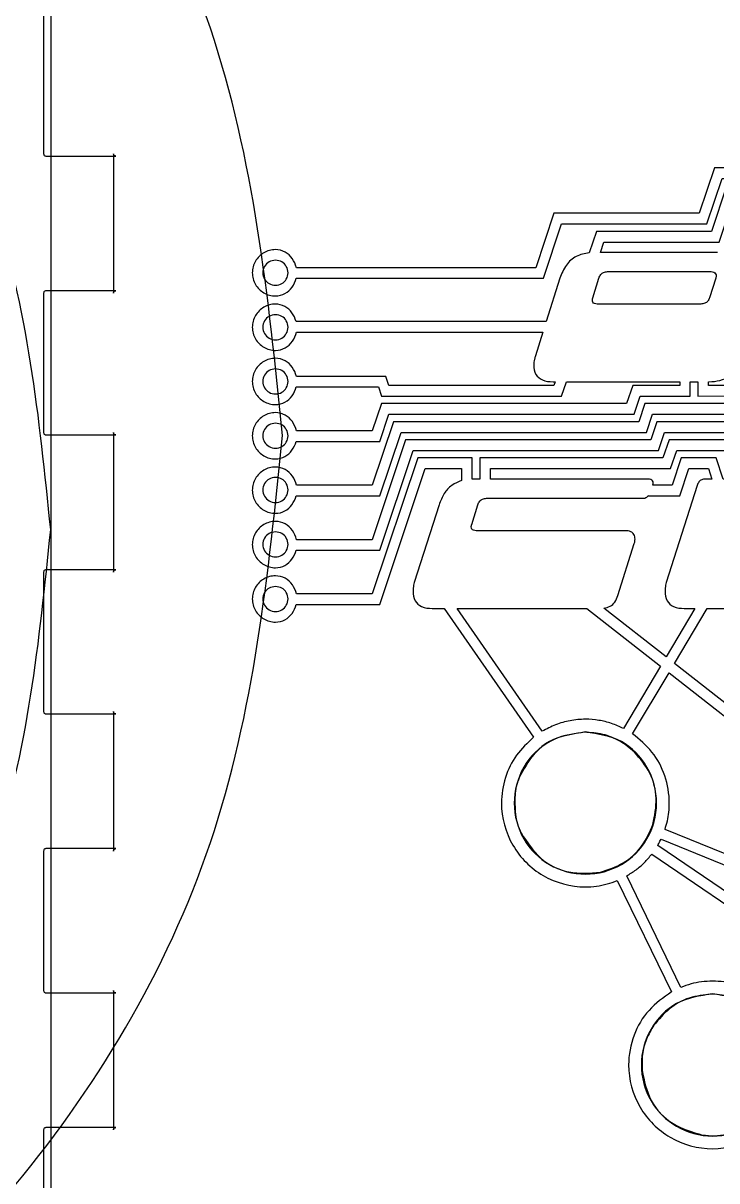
# Model space of a CAD drawing. Extents: x 1 to 406, y -9689 to -9382.
# Drawn here: x 163.53 to 193.35, y -9465.14 to -9415.33 of the extents above; entities that cross this region are included whole.
import ezdxf

# ---------------------------------------------------------------- set-up
doc = ezdxf.new("R2010")
doc.units = 0
doc.layers.get('0').update_dxf_attribs({"linetype": 'CONTINUOUS'})

msp = doc.modelspace()

# ---------------------------------------------------------------- linework, layer by layer
at = {"color": 7}
for points in [[(82.664295, -9396.097823), (164.714154, -9396.097823), (164.714154, -9478.147683), (82.664295, -9478.147683)], [(174.3747, -9425.532919)], [(188.640483, -9426.022811)], [(174.3747, -9427.876455)], [(174.3747, -9430.208096)], [(174.3747, -9432.543356)], [(174.678519, -9433.072518)], [(174.3747, -9434.875539)], [(164.714158, -9437.122752)], [(174.3747, -9437.217022)], [(174.3747, -9439.56675)], [(187.66574, -9445.840396)], [(187.696884, -9445.827879)], [(190.946816, -9450.44)], [(190.548907, -9451.085454)], [(193.118927, -9457.106526)], [(193.163734, -9457.09548)]]:
    msp.add_lwpolyline(points, close=True, dxfattribs=at)
for points in [[(164.40683, -9414.9492), (164.40683, -9420.9492)], [(175.271286, -9426.310133), (185.892344, -9426.310133), (186.673174, -9423.970224), (192.919304, -9423.970224), (193.571978, -9422.018922), (197.280796, -9422.018922), (197.675086, -9423.188878), (203.985814, -9423.188878), (204.507228, -9421.628249), (206.263194, -9421.628249), (206.263194, -9417.601105)], [(205.806375, -9417.624359), (205.806375, -9421.17143), (204.177533, -9421.17143), (203.657667, -9422.732056), (198.001682, -9422.732056), (197.606874, -9421.562103), (193.243834, -9421.562103), (192.59116, -9423.514955), (186.34503, -9423.514955), (185.564199, -9425.853314), (175.279038, -9425.853314)], [(208.1499, -9417.626352), (208.1499, -9421.952702), (204.698948, -9421.952702), (204.177533, -9423.513331), (197.478199, -9423.513331), (197.087526, -9422.343375), (193.765248, -9422.343375), (193.114643, -9424.294677), (188.167657, -9424.294677), (187.863799, -9425.207283)], [(193.37558, -9425.194377), (188.347981, -9425.194377), (188.495775, -9424.749959), (193.442787, -9424.749959), (194.093392, -9422.800723), (196.759381, -9422.800723), (197.150055, -9423.96861), (204.505678, -9423.96861), (205.027092, -9422.4085), (208.605169, -9422.4085), (208.605169, -9417.601558)], [(164.50839, -9421.0508), (167.50839, -9421.0508)], [(167.40683, -9420.9492), (167.40683, -9426.9492)], [(186.60031, -9426.305407), (186.013785, -9428.167309), (175.267153, -9428.167309)], [(188.015715, -9427.144708), (188.279266, -9426.305481)], [(188.640496, -9426.022811), (193.102239, -9426.022811)], [(193.297568, -9426.305481), (193.033501, -9427.144708)], [(167.50839, -9426.8477), (164.50839, -9426.8477)], [(164.40683, -9426.9492), (164.40683, -9432.9492)], [(192.662981, -9427.417044), (188.201238, -9427.417044)], [(175.282655, -9428.624647), (185.869605, -9428.624647), (185.546112, -9429.650939)], [(175.26922, -9433.327203), (178.862798, -9433.327203), (179.253472, -9432.157247), (184.360655, -9432.157247), (189.798565, -9432.157247), (190.057981, -9431.377967), (192.204619, -9431.377967), (192.204619, -9430.763017), (192.531731, -9430.763017), (192.536891, -9431.381584), (199.101349, -9431.369704)], [(175.271286, -9430.985743), (178.796653, -9430.985743), (178.925327, -9431.374866), (184.458323, -9431.374866), (186.673174, -9431.374866), (186.877813, -9430.763017), (191.749351, -9430.763017), (191.749351, -9430.919079), (189.729836, -9430.919079), (189.47042, -9431.700428), (184.360655, -9431.700428), (178.925327, -9431.700428), (178.534654, -9432.869865), (175.280589, -9432.869865)], [(186.307305, -9430.763017), (186.397221, -9430.763017), (186.34503, -9430.919598), (184.458323, -9430.919598), (179.253472, -9430.919598), (179.124799, -9430.528922), (175.279038, -9430.528922)], [(205.482366, -9432.721048), (205.482366, -9432.277148), (205.027095, -9430.915991), (203.241676, -9430.915991), (202.949187, -9431.695271), (199.690986, -9431.695271), (199.429504, -9430.915991), (192.990104, -9430.925807), (192.989045, -9430.764062), (193.00455, -9430.764062)], [(198.909637, -9431.702016), (190.2497, -9431.702016), (189.989768, -9432.482846), (187.388377, -9432.482846), (179.446742, -9432.482846), (178.534654, -9435.213428), (175.282655, -9435.213428)], [(175.26922, -9435.670765), (178.862798, -9435.670765), (179.774889, -9432.940183), (187.388377, -9432.940183), (190.317912, -9432.940183), (190.579395, -9432.160901), (198.581493, -9432.160901), (198.841425, -9432.940183), (203.725879, -9432.940183), (203.985814, -9432.160901), (204.179081, -9432.160901), (204.245746, -9432.359857), (204.245746, -9432.727792)], [(201.225786, -9434.948329), (200.796354, -9434.948329), (200.796354, -9433.264195), (198.649716, -9433.264195), (198.388233, -9432.484912), (190.771125, -9432.484912), (190.511193, -9433.266261), (179.968169, -9433.266261), (178.534665, -9437.556954), (175.282666, -9437.556954)], [(164.50839, -9433.0508), (167.50839, -9433.0508)], [(167.40683, -9432.9492), (167.40683, -9438.9492)], [(175.26923, -9438.012225), (178.862809, -9438.012225), (180.296313, -9433.72153), (190.83934, -9433.72153), (191.099272, -9432.940183), (198.060086, -9432.940183), (198.322087, -9433.72153), (200.339535, -9433.72153), (200.339535, -9434.948329), (200.015005, -9434.948329), (200.015005, -9434.04089), (198.128299, -9434.04089), (197.868885, -9433.26161), (191.292542, -9433.26161), (191.03106, -9434.04089), (183.157637, -9434.04089), (183.157637, -9434.948329), (182.868249, -9434.948329), (182.831559, -9434.948329), (182.831559, -9434.036757), (180.488033, -9434.036757), (178.534665, -9439.888078), (175.280599, -9439.888078)], [(190.395382, -9434.947368), (183.612852, -9434.947368), (183.612852, -9434.495201), (191.358632, -9434.495201), (191.620676, -9433.715402)], [(191.620676, -9433.715402), (197.540728, -9433.715402), (197.800144, -9434.494685), (199.558176, -9434.494685), (199.558176, -9434.946852), (199.556059, -9434.946852)], [(193.981714, -9434.946336), (193.615846, -9434.946336), (193.311988, -9434.037863), (191.811821, -9434.037863), (191.421148, -9435.2073), (190.593291, -9435.2073)], [(175.271297, -9440.343347), (178.862809, -9440.343347), (180.816177, -9434.49151), (182.37629, -9434.49151), (182.37629, -9435.011889)], [(190.415575, -9435.654819), (190.415575, -9435.664635), (191.749345, -9435.664635), (192.140024, -9434.492616)], [(192.140024, -9434.492616), (192.983899, -9434.492616), (193.134796, -9434.946336), (192.85936, -9434.946336)], [(192.498143, -9435.219188), (191.170059, -9439.404462)], [(183.444426, -9435.77626), (190.131873, -9435.77626)], [(181.404256, -9436.057822), (180.34024, -9439.403354)], [(182.809839, -9436.897638), (183.073388, -9436.05893)], [(189.41926, -9437.17049), (183.005181, -9437.17049)], [(189.0968, -9439.959984), (189.800115, -9437.726528)], [(164.40683, -9438.9492), (164.40683, -9444.9492)], [(167.50839, -9438.8477), (164.50839, -9438.8477)], [(181.111251, -9440.514913), (181.629049, -9440.514913), (185.469124, -9446.056177)], [(182.182494, -9440.515024), (187.762514, -9440.515024), (190.929245, -9442.993427), (189.331927, -9445.676984)], [(185.845319, -9445.797907), (182.182494, -9440.515024)], [(191.941586, -9440.516022), (192.405123, -9440.516022), (191.165407, -9442.600131), (188.490634, -9440.507238)], [(196.130488, -9446.483135), (191.527154, -9442.882323), (192.936359, -9440.515024)], [(192.936359, -9440.515024), (197.232737, -9440.515024)], [(189.726217, -9445.907976), (191.292532, -9443.276613)], [(191.292532, -9443.276613), (195.846257, -9446.839188)], [(164.50839, -9445.0508), (167.50839, -9445.0508)], [(167.40683, -9444.9492), (167.40683, -9450.9492)], [(196.991924, -9451.993911), (196.819841, -9452.336525), (191.119415, -9450.01832)], [(190.946816, -9450.44), (196.614686, -9452.74477), (195.900002, -9454.170522), (190.804706, -9450.7082)], [(164.40683, -9450.9492), (164.40683, -9456.9492)], [(167.50839, -9450.8477), (164.50839, -9450.8477)], [(190.548907, -9451.085454), (195.694846, -9454.580848), (194.566232, -9456.831873)], [(189.066838, -9452.219625), (191.394343, -9457.014682)], [(191.805162, -9456.815855), (189.476622, -9452.018732)], [(164.50839, -9457.0508), (167.50839, -9457.0508)], [(167.40683, -9456.9492), (167.40683, -9462.9492)], [(164.40683, -9462.9492), (164.40683, -9468.9492)], [(167.50839, -9462.8477), (164.50839, -9462.8477)]]:
    msp.add_lwpolyline(points, dxfattribs=at)
for points, knots in [([(174.678519, -9433.072518), (174.069414, -9439.032811), (172.85992, -9450.868098), (163.476223, -9466.508611), (149.736904, -9478.136922), (132.723344, -9484.30419), (114.670038, -9484.30419), (97.680307, -9478.136922), (83.845844, -9466.508611), (74.815656, -9450.868098), (71.662767, -9433.072518), (74.815656, -9415.276938), (83.845844, -9399.636425), (97.680307, -9388.008114), (114.670038, -9381.840845), (132.723344, -9381.840845), (149.736904, -9388.008114), (163.476223, -9399.636425), (172.85992, -9415.276938), (174.069414, -9427.112224), (174.678519, -9433.072518)], [0, 0, 0, 0, 17.790147, 35.32569, 53.115837, 70.905984, 88.441526, 106.231673, 124.021821, 141.557363, 159.34751, 177.137657, 194.6732, 212.463347, 230.253494, 247.789036, 265.579184, 283.369331, 300.904873, 318.69502, 318.69502, 318.69502, 318.69502]), ([(164.714158, -9437.122752), (164.223994, -9441.919167), (163.250681, -9451.443353), (155.699357, -9464.029712), (144.642942, -9473.387339), (130.951654, -9478.350313), (116.423654, -9478.350313), (102.751541, -9473.387339), (91.618562, -9464.029712), (84.351717, -9451.443353), (81.814499, -9437.122752), (84.351717, -9422.802151), (91.618562, -9410.215792), (102.751541, -9400.858165), (116.423654, -9395.895191), (130.951654, -9395.895191), (144.642942, -9400.858165), (155.699357, -9410.215792), (163.250681, -9422.802151), (164.223994, -9432.326337), (164.714158, -9437.122752)], [0, 0, 0, 0, 14.316229, 28.427571, 42.743801, 57.06003, 71.171372, 85.487601, 99.803831, 113.915172, 128.231402, 142.547631, 156.658973, 170.975202, 185.291432, 199.402773, 213.719003, 228.035232, 242.146574, 256.462803, 256.462803, 256.462803, 256.462803]), ([(164.40683, -9420.9492), (164.409477, -9420.966796), (164.41471, -9421.001594), (164.454693, -9421.042643), (164.490166, -9421.048032), (164.50839, -9421.0508)], [0, 0, 0, 0, 0.052502, 0.103829, 0.158056, 0.158056, 0.158056, 0.158056]), ([(167.50839, -9421.0508), (167.490847, -9421.04814), (167.456094, -9421.042872), (167.415045, -9421.002931), (167.409618, -9420.967435), (167.40683, -9420.9492)], [0, 0, 0, 0, 0.052364, 0.103731, 0.158, 0.158, 0.158, 0.158]), ([(175.279038, -9425.853314), (175.229098, -9425.71681), (175.1311, -9425.448945), (174.802432, -9425.149467), (174.344268, -9425.03556), (173.853945, -9425.172921), (173.473449, -9425.551307), (173.330196, -9426.072099), (173.473575, -9426.593009), (173.853637, -9426.972271), (174.341749, -9427.11005), (174.795269, -9426.99784), (175.118924, -9426.704873), (175.219855, -9426.443381), (175.271286, -9426.310133)], [0, 0, 0, 0, 0.431413, 0.846573, 1.275011, 1.794677, 2.300452, 2.819654, 3.339374, 3.845853, 4.36566, 4.786806, 5.195159, 5.619449, 5.619449, 5.619449, 5.619449]), ([(187.863799, -9425.207283), (187.670074, -9425.245752), (187.291406, -9425.320947), (186.825949, -9425.735056), (186.678631, -9426.107435), (186.60031, -9426.305407)], [0, 0, 0, 0, 0.584352, 1.142217, 1.775454, 1.775454, 1.775454, 1.775454]), ([(174.3747, -9425.532919), (174.47025, -9425.547359), (174.657768, -9425.575699), (174.864527, -9425.790845), (174.938721, -9426.071423), (174.864525, -9426.354854), (174.657775, -9426.561648), (174.3745, -9426.636009), (174.091139, -9426.561521), (173.883434, -9426.355169), (173.80832, -9426.071423), (173.883436, -9425.790534), (174.091132, -9425.575797), (174.279005, -9425.547389), (174.3747, -9425.532919)], [0, 0, 0, 0, 0.283106, 0.555602, 0.838391, 1.12118, 1.393676, 1.676782, 1.960405, 2.233605, 2.516533, 2.79946, 3.07266, 3.356284, 3.356284, 3.356284, 3.356284]), ([(188.279266, -9426.305481), (188.300834, -9426.250214), (188.341142, -9426.146928), (188.47762, -9426.037496), (188.584872, -9426.027825), (188.640483, -9426.022811)], [0, 0, 0, 0, 0.175942, 0.328812, 0.493438, 0.493438, 0.493438, 0.493438]), ([(193.102239, -9426.022811), (193.143301, -9426.028489), (193.215971, -9426.038537), (193.303258, -9426.108775), (193.319062, -9426.185511), (193.315052, -9426.238046), (193.308518, -9426.270649), (193.301396, -9426.293303), (193.297568, -9426.305481)], [0, 0, 0, 0, 0.122786, 0.217301, 0.314576, 0.34273, 0.375668, 0.413957, 0.413957, 0.413957, 0.413957]), ([(164.50839, -9426.8477), (164.490848, -9426.85036), (164.456103, -9426.855627), (164.415057, -9426.895524), (164.409621, -9426.930989), (164.40683, -9426.9492)], [0, 0, 0, 0, 0.052363, 0.103712, 0.157913, 0.157913, 0.157913, 0.157913]), ([(167.40683, -9426.9492), (167.409475, -9426.931611), (167.414706, -9426.89683), (167.454708, -9426.855832), (167.490168, -9426.85046), (167.50839, -9426.8477)], [0, 0, 0, 0, 0.052477, 0.103769, 0.15799, 0.15799, 0.15799, 0.15799]), ([(188.201238, -9427.417044), (188.161929, -9427.415085), (188.091977, -9427.411601), (188.006823, -9427.341729), (187.993627, -9427.265094), (187.997917, -9427.211769), (188.005012, -9427.179433), (188.011971, -9427.156853), (188.015715, -9427.144708)], [0, 0, 0, 0, 0.115607, 0.205724, 0.305779, 0.333819, 0.366583, 0.404718, 0.404718, 0.404718, 0.404718]), ([(193.033501, -9427.144708), (193.011506, -9427.198299), (192.969857, -9427.299781), (192.828989, -9427.403633), (192.720165, -9427.412424), (192.662981, -9427.417044)], [0, 0, 0, 0, 0.171399, 0.324567, 0.49418, 0.49418, 0.49418, 0.49418]), ([(175.267153, -9428.167309), (175.215075, -9428.035949), (175.112915, -9427.778269), (174.791137, -9427.490254), (174.340482, -9427.380448), (173.854028, -9427.516786), (173.473418, -9427.894866), (173.330202, -9428.41561), (173.473578, -9428.936438), (173.853633, -9429.315799), (174.345496, -9429.454285), (174.80634, -9429.338445), (175.136978, -9429.034465), (175.233482, -9428.76298), (175.282655, -9428.624647)], [0, 0, 0, 0, 0.419844, 0.823583, 1.240824, 1.760455, 2.266055, 2.785128, 3.304847, 3.811327, 4.331134, 4.763345, 5.182659, 5.618285, 5.618285, 5.618285, 5.618285]), ([(174.3747, -9427.876455), (174.47025, -9427.890896), (174.657768, -9427.919235), (174.864528, -9428.134379), (174.938728, -9428.41501), (174.864495, -9428.698514), (174.657854, -9428.905546), (174.3745, -9428.980137), (174.09106, -9428.905419), (173.883465, -9428.698829), (173.808314, -9428.415009), (173.883435, -9428.134069), (174.091132, -9427.919333), (174.279005, -9427.890925), (174.3747, -9427.876455)], [0, 0, 0, 0, 0.283106, 0.555602, 0.838391, 1.12131, 1.393982, 1.677123, 1.960781, 2.234157, 2.517215, 2.800142, 3.073342, 3.356966, 3.356966, 3.356966, 3.356966]), ([(175.279038, -9430.528922), (175.229081, -9430.392294), (175.131038, -9430.124155), (174.802648, -9429.823947), (174.344264, -9429.709404), (173.853711, -9429.84746), (173.473545, -9430.226547), (173.330202, -9430.747363), (173.47345, -9431.268126), (173.853947, -9431.646447), (174.341714, -9431.783331), (174.794892, -9431.671866), (175.118817, -9431.379866), (175.219815, -9431.118793), (175.271286, -9430.985743)], [0, 0, 0, 0, 0.431817, 0.847463, 1.275996, 1.795767, 2.30207, 2.821662, 3.340864, 3.846639, 4.366305, 4.787197, 5.194933, 5.61868, 5.61868, 5.61868, 5.61868]), ([(185.546112, -9429.650939), (185.532551, -9429.69695), (185.50654, -9429.785196), (185.483079, -9429.916151), (185.469249, -9430.13667), (185.518826, -9430.452412), (185.864184, -9430.740738), (186.148113, -9430.755013), (186.307305, -9430.763017)], [0, 0, 0, 0, 0.143874, 0.275942, 0.397537, 0.809038, 1.17572, 1.643685, 1.643685, 1.643685, 1.643685]), ([(174.3747, -9430.208096), (174.47025, -9430.222536), (174.657768, -9430.250876), (174.864528, -9430.46602), (174.938728, -9430.74665), (174.864495, -9431.030155), (174.657854, -9431.237187), (174.3745, -9431.311778), (174.09106, -9431.237059), (173.883465, -9431.03047), (173.808314, -9430.746649), (173.883435, -9430.46571), (174.091132, -9430.250974), (174.279005, -9430.222566), (174.3747, -9430.208096)], [0, 0, 0, 0, 0.283106, 0.555602, 0.838391, 1.12131, 1.393982, 1.677123, 1.960781, 2.234157, 2.517215, 2.800142, 3.073342, 3.356966, 3.356966, 3.356966, 3.356966]), ([(193.00455, -9430.764062), (193.165492, -9430.753596), (193.471718, -9430.73368), (193.895992, -9430.541469), (194.090216, -9430.322687), (194.187423, -9430.213189)], [0, 0, 0, 0, 0.481665, 0.916471, 1.352126, 1.352126, 1.352126, 1.352126]), ([(175.280589, -9432.869865), (175.230973, -9432.732668), (175.13362, -9432.46347), (174.80389, -9432.162665), (174.344777, -9432.048431), (173.853963, -9432.185816), (173.473442, -9432.564213), (173.330194, -9433.085019), (173.473584, -9433.605949), (173.853653, -9433.985187), (174.341187, -9434.122869), (174.793607, -9434.011201), (175.116081, -9433.719731), (175.217523, -9433.459713), (175.26922, -9433.327203)], [0, 0, 0, 0, 0.432935, 0.849471, 1.279394, 1.799037, 2.304803, 2.824051, 3.343773, 3.850258, 4.370048, 4.789536, 5.196186, 5.618791, 5.618791, 5.618791, 5.618791]), ([(174.3747, -9432.543356), (174.470265, -9432.557821), (174.657846, -9432.586214), (174.864544, -9432.801619), (174.938714, -9433.0823), (174.864542, -9433.365805), (174.657786, -9433.572609), (174.3745, -9433.646959), (174.091128, -9433.572481), (173.883418, -9433.36612), (173.808327, -9433.082299), (173.883418, -9432.801309), (174.091054, -9432.586312), (174.27899, -9432.557851), (174.3747, -9432.543356)], [0, 0, 0, 0, 0.283146, 0.55578, 0.838782, 1.121569, 1.394058, 1.677181, 1.960822, 2.234016, 2.516941, 2.800082, 3.073419, 3.357083, 3.357083, 3.357083, 3.357083]), ([(164.40683, -9432.9492), (164.409477, -9432.966796), (164.41471, -9433.001594), (164.454693, -9433.042643), (164.490166, -9433.048032), (164.50839, -9433.0508)], [0, 0, 0, 0, 0.052502, 0.103829, 0.158056, 0.158056, 0.158056, 0.158056]), ([(167.50839, -9433.0508), (167.490847, -9433.04814), (167.456094, -9433.042872), (167.415045, -9433.002931), (167.409618, -9432.967435), (167.40683, -9432.9492)], [0, 0, 0, 0, 0.052364, 0.103731, 0.158, 0.158, 0.158, 0.158]), ([(175.282655, -9435.213428), (175.233121, -9435.075708), (175.135883, -9434.805352), (174.805257, -9434.503274), (174.345186, -9434.388099), (173.853706, -9434.526247), (173.473547, -9434.905379), (173.330201, -9435.426181), (173.473451, -9435.946947), (173.853947, -9436.325266), (174.340993, -9436.461951), (174.792706, -9436.351381), (175.115493, -9436.061847), (175.217323, -9435.80279), (175.26922, -9435.670765)], [0, 0, 0, 0, 0.434279, 0.852524, 1.28373, 1.803501, 2.309804, 2.829394, 3.348596, 3.854371, 4.374037, 4.792792, 5.198292, 5.619727, 5.619727, 5.619727, 5.619727]), ([(174.3747, -9434.875539), (174.470291, -9434.89015), (174.658082, -9434.918855), (174.864405, -9435.135062), (174.938746, -9435.415904), (174.86453, -9435.699548), (174.657774, -9435.906332), (174.3745, -9435.980696), (174.09114, -9435.906205), (173.883429, -9435.699863), (173.808295, -9435.415903), (173.883557, -9435.134752), (174.090819, -9434.918952), (174.278965, -9434.89018), (174.3747, -9434.875539)], [0, 0, 0, 0, 0.283244, 0.556445, 0.839752, 1.122541, 1.395037, 1.678143, 1.961766, 2.234966, 2.517894, 2.801339, 3.075241, 3.359003, 3.359003, 3.359003, 3.359003]), ([(182.37629, -9435.011889), (182.229431, -9435.070384), (181.933614, -9435.18821), (181.591404, -9435.571553), (181.469232, -9435.888995), (181.404256, -9436.057822)], [0, 0, 0, 0, 0.469227, 0.945156, 1.485811, 1.485811, 1.485811, 1.485811]), ([(190.593291, -9435.2073), (190.596364, -9435.196755), (190.602161, -9435.176866), (190.608501, -9435.148578), (190.613079, -9435.097541), (190.598342, -9435.020886), (190.50875, -9434.952436), (190.436393, -9434.949201), (190.395382, -9434.947368)], [0, 0, 0, 0, 0.032965, 0.062169, 0.086685, 0.186996, 0.279429, 0.400364, 0.400364, 0.400364, 0.400364]), ([(192.85936, -9434.946336), (192.803872, -9434.951113), (192.697469, -9434.960274), (192.560777, -9435.065063), (192.519873, -9435.165716), (192.498143, -9435.219188)], [0, 0, 0, 0, 0.164448, 0.315344, 0.486363, 0.486363, 0.486363, 0.486363]), ([(183.073388, -9436.05893), (183.095264, -9436.003533), (183.136421, -9435.899307), (183.277214, -9435.790567), (183.387059, -9435.781168), (183.444426, -9435.77626)], [0, 0, 0, 0, 0.176402, 0.331885, 0.501854, 0.501854, 0.501854, 0.501854]), ([(190.131873, -9435.77626), (190.170037, -9435.773835), (190.242497, -9435.769229), (190.342806, -9435.726623), (190.391448, -9435.678627), (190.415575, -9435.654819)], [0, 0, 0, 0, 0.114243, 0.216906, 0.317953, 0.317953, 0.317953, 0.317953]), ([(175.282666, -9437.556954), (175.233517, -9437.418781), (175.137076, -9437.147657), (174.806059, -9436.84465), (174.34551, -9436.729671), (173.853955, -9436.867229), (173.47346, -9437.245656), (173.330206, -9437.766436), (173.473586, -9438.28735), (173.853646, -9438.666604), (174.340895, -9438.804157), (174.792639, -9438.692974), (175.115066, -9438.403171), (175.217197, -9438.144176), (175.26923, -9438.012225)], [0, 0, 0, 0, 0.435097, 0.853755, 1.285839, 1.805504, 2.31128, 2.830482, 3.350201, 3.856679, 4.376486, 4.795041, 5.200799, 5.622231, 5.622231, 5.622231, 5.622231]), ([(174.3747, -9437.217022), (174.47026, -9437.231505), (174.657847, -9437.259935), (174.864496, -9437.475346), (174.938728, -9437.755991), (174.864526, -9438.039475), (174.657775, -9438.246267), (174.3745, -9438.320628), (174.091139, -9438.246139), (173.883433, -9438.03979), (173.808314, -9437.75599), (173.883466, -9437.475037), (174.091054, -9437.260033), (174.278995, -9437.231535), (174.3747, -9437.217022)], [0, 0, 0, 0, 0.28314, 0.555812, 0.83873, 1.121519, 1.394015, 1.677121, 1.960745, 2.233945, 2.516872, 2.799929, 3.073304, 3.356962, 3.356962, 3.356962, 3.356962]), ([(183.005181, -9437.17049), (182.964417, -9437.168824), (182.893138, -9437.165911), (182.802733, -9437.10255), (182.787876, -9437.025097), (182.791954, -9436.970314), (182.798684, -9436.934231), (182.806035, -9436.910118), (182.809839, -9436.897638)], [0, 0, 0, 0, 0.120774, 0.211181, 0.30618, 0.340236, 0.376711, 0.415843, 0.415843, 0.415843, 0.415843]), ([(189.800115, -9437.726528), (189.805954, -9437.705004), (189.817518, -9437.662382), (189.826882, -9437.596929), (189.832438, -9437.485433), (189.809242, -9437.326691), (189.638634, -9437.181798), (189.49796, -9437.174547), (189.41926, -9437.17049)], [0, 0, 0, 0, 0.066871, 0.132425, 0.197589, 0.403267, 0.585364, 0.816609, 0.816609, 0.816609, 0.816609]), ([(164.50839, -9438.8477), (164.490848, -9438.85036), (164.456103, -9438.855627), (164.415057, -9438.895524), (164.409621, -9438.930989), (164.40683, -9438.9492)], [0, 0, 0, 0, 0.052363, 0.103712, 0.157913, 0.157913, 0.157913, 0.157913]), ([(167.40683, -9438.9492), (167.409475, -9438.931611), (167.414706, -9438.89683), (167.454708, -9438.855832), (167.490168, -9438.85046), (167.50839, -9438.8477)], [0, 0, 0, 0, 0.052477, 0.103769, 0.15799, 0.15799, 0.15799, 0.15799]), ([(175.280599, -9439.888078), (175.230802, -9439.751205), (175.133075, -9439.48259), (174.803376, -9439.182718), (174.344639, -9439.068801), (173.85403, -9439.20596), (173.473431, -9439.584134), (173.330212, -9440.104846), (173.473587, -9440.625703), (173.853648, -9441.004982), (174.341747, -9441.142704), (174.795206, -9441.030681), (175.118962, -9440.737967), (175.219872, -9440.47656), (175.271297, -9440.343347)], [0, 0, 0, 0, 0.432221, 0.848235, 1.277677, 1.797307, 2.302907, 2.82198, 3.3417, 3.848179, 4.367986, 4.789099, 5.197287, 5.621456, 5.621456, 5.621456, 5.621456]), ([(174.3747, -9439.56675), (174.47025, -9439.58119), (174.657768, -9439.60953), (174.864528, -9439.824673), (174.938728, -9440.105304), (174.864495, -9440.388808), (174.657853, -9440.595839), (174.3745, -9440.670428), (174.09106, -9440.595711), (173.883465, -9440.389123), (173.808314, -9440.105303), (173.883435, -9439.824363), (174.091132, -9439.609628), (174.279005, -9439.58122), (174.3747, -9439.56675)], [0, 0, 0, 0, 0.283106, 0.555602, 0.838391, 1.121309, 1.393981, 1.677121, 1.960779, 2.234154, 2.517211, 2.800139, 3.073339, 3.356962, 3.356962, 3.356962, 3.356962]), ([(180.34024, -9439.403354), (180.330324, -9439.439994), (180.309553, -9439.516752), (180.294636, -9439.641402), (180.285113, -9439.867705), (180.329221, -9440.191976), (180.670161, -9440.491145), (180.953482, -9440.506412), (181.111251, -9440.514913)], [0, 0, 0, 0, 0.113775, 0.238349, 0.37501, 0.796696, 1.165128, 1.628104, 1.628104, 1.628104, 1.628104]), ([(191.170059, -9439.404462), (191.160178, -9439.441102), (191.139479, -9439.51786), (191.124882, -9439.642528), (191.115533, -9439.868812), (191.159529, -9440.193085), (191.500504, -9440.492253), (191.78382, -9440.50752), (191.941586, -9440.516022)], [0, 0, 0, 0, 0.113743, 0.238285, 0.37494, 0.796626, 1.165058, 1.628033, 1.628033, 1.628033, 1.628033]), ([(188.490634, -9440.507238), (188.583649, -9440.485839), (188.766326, -9440.443813), (188.987435, -9440.23785), (189.05886, -9440.056379), (189.0968, -9439.959984)], [0, 0, 0, 0, 0.282454, 0.554728, 0.863227, 0.863227, 0.863227, 0.863227]), ([(164.40683, -9444.9492), (164.409477, -9444.966796), (164.41471, -9445.001594), (164.454693, -9445.042643), (164.490166, -9445.048032), (164.50839, -9445.0508)], [0, 0, 0, 0, 0.052502, 0.103829, 0.158056, 0.158056, 0.158056, 0.158056]), ([(167.50839, -9445.0508), (167.490847, -9445.04814), (167.456094, -9445.042872), (167.415045, -9445.002931), (167.409618, -9444.967435), (167.40683, -9444.9492)], [0, 0, 0, 0, 0.052364, 0.103731, 0.158, 0.158, 0.158, 0.158]), ([(189.331927, -9445.676984), (189.163503, -9445.599946), (188.823929, -9445.444624), (188.270465, -9445.312976), (187.668502, -9445.262656), (187.039184, -9445.322934), (186.409488, -9445.49584), (186.032376, -9445.697753), (185.845319, -9445.797907)], [0, 0, 0, 0, 0.554532, 1.118041, 1.696357, 2.359857, 3.004947, 3.639859, 3.639859, 3.639859, 3.639859]), ([(185.469124, -9446.056177), (185.208415, -9446.299903), (184.684524, -9446.789669), (184.205632, -9447.787376), (183.988293, -9449.141852), (184.430511, -9450.775516), (185.806434, -9452.151235), (187.229106, -9452.535556), (188.171095, -9452.47018), (188.632823, -9452.380346), (188.922933, -9452.272915), (189.066838, -9452.219625)], [0, 0, 0, 0, 1.063126, 2.136342, 3.246591, 5.130561, 6.961326, 8.846358, 9.32418, 9.791302, 10.251079, 10.251079, 10.251079, 10.251079]), ([(187.696884, -9445.827879), (188.236963, -9445.911542), (189.300148, -9446.07624), (190.471088, -9447.294543), (190.902425, -9448.883785), (190.471098, -9450.489565), (189.300046, -9451.658911), (187.696835, -9452.090066), (186.093602, -9451.658879), (184.922318, -9450.489642), (184.49075, -9448.883785), (184.922328, -9447.294467), (186.093496, -9446.076264), (187.156769, -9445.91155), (187.696884, -9445.827879)], [0, 0, 0, 0, 1.601562, 3.152789, 4.753021, 6.353173, 7.904206, 9.5057, 11.107319, 12.658527, 14.258715, 15.858983, 17.410384, 19.012072, 19.012072, 19.012072, 19.012072]), ([(187.66574, -9445.840396), (187.263656, -9445.892938), (186.45931, -9445.998046), (185.421024, -9446.724598), (185.039368, -9447.439864), (184.848531, -9447.797516)], [0, 0, 0, 0, 1.204934, 2.410405, 3.616001, 3.616001, 3.616001, 3.616001]), ([(189.804891, -9446.689754), (189.601763, -9446.52343), (189.195811, -9446.191031), (188.451372, -9445.893686), (187.927743, -9445.858168), (187.66574, -9445.840396)], [0, 0, 0, 0, 0.784827, 1.568488, 2.353275, 2.353275, 2.353275, 2.353275]), ([(191.119415, -9450.01832), (191.155604, -9449.897672), (191.228503, -9449.654644), (191.289607, -9449.27471), (191.327053, -9448.619048), (191.170211, -9447.703751), (190.618212, -9446.645579), (190.022787, -9446.153214), (189.726217, -9445.907976)], [0, 0, 0, 0, 0.377549, 0.760513, 1.151131, 2.344846, 3.498562, 4.643458, 4.643458, 4.643458, 4.643458]), ([(190.600567, -9449.803741), (190.674702, -9449.433721), (190.82293, -9448.693896), (190.536009, -9447.554691), (190.048615, -9446.978088), (189.804891, -9446.689754)], [0, 0, 0, 0, 1.123422, 2.246191, 3.369215, 3.369215, 3.369215, 3.369215]), ([(184.848531, -9447.797516), (184.803779, -9447.920401), (184.714429, -9448.165745), (184.662678, -9448.556485), (184.667824, -9448.817077), (184.670402, -9448.947634)], [0, 0, 0, 0, 0.391412, 0.78147, 1.173088, 1.173088, 1.173088, 1.173088]), ([(184.670402, -9448.947634), (184.671036, -9449.088795), (184.672301, -9449.370624), (184.764932, -9449.786678), (184.87773, -9450.04476), (184.934234, -9450.174041)], [0, 0, 0, 0, 0.422664, 0.84385, 1.266607, 1.266607, 1.266607, 1.266607]), ([(184.934234, -9450.174041), (185.182197, -9450.558776), (185.67846, -9451.328773), (186.973385, -9451.976439), (187.886917, -9451.898948), (188.343163, -9451.860246)], [0, 0, 0, 0, 1.357498, 2.716854, 4.073119, 4.073119, 4.073119, 4.073119]), ([(188.343163, -9451.860246), (188.681411, -9451.748761), (189.357692, -9451.525862), (190.17412, -9450.783272), (190.458392, -9450.130311), (190.600567, -9449.803741)], [0, 0, 0, 0, 1.061034, 2.121391, 3.18233, 3.18233, 3.18233, 3.18233]), ([(190.804706, -9450.7082), (190.821515, -9450.679004), (190.855146, -9450.620589), (190.902311, -9450.53102), (190.931969, -9450.470366), (190.946816, -9450.44)], [0, 0, 0, 0, 0.10106, 0.202201, 0.303604, 0.303604, 0.303604, 0.303604]), ([(164.50839, -9450.8477), (164.490848, -9450.85036), (164.456103, -9450.855627), (164.415057, -9450.895524), (164.409621, -9450.930989), (164.40683, -9450.9492)], [0, 0, 0, 0, 0.052363, 0.103712, 0.157913, 0.157913, 0.157913, 0.157913]), ([(167.40683, -9450.9492), (167.409475, -9450.931611), (167.414706, -9450.89683), (167.454708, -9450.855832), (167.490168, -9450.85046), (167.50839, -9450.8477)], [0, 0, 0, 0, 0.052477, 0.103769, 0.15799, 0.15799, 0.15799, 0.15799]), ([(189.476622, -9452.018732), (189.61184, -9451.934333), (189.881765, -9451.765854), (190.242953, -9451.450739), (190.446906, -9451.207234), (190.548907, -9451.085454)], [0, 0, 0, 0, 0.47772, 0.953636, 1.429774, 1.429774, 1.429774, 1.429774]), ([(194.566232, -9456.831873), (194.419228, -9456.776193), (194.122804, -9456.663917), (193.64993, -9456.57107), (193.16914, -9456.537652), (192.69356, -9456.569956), (192.235937, -9456.658053), (191.947997, -9456.763532), (191.805162, -9456.815855)], [0, 0, 0, 0, 0.470894, 0.949529, 1.439355, 1.912968, 2.375957, 2.831701, 2.831701, 2.831701, 2.831701]), ([(164.40683, -9456.9492), (164.409477, -9456.966796), (164.41471, -9457.001594), (164.454693, -9457.042643), (164.490166, -9457.048032), (164.50839, -9457.0508)], [0, 0, 0, 0, 0.052502, 0.103829, 0.158056, 0.158056, 0.158056, 0.158056]), ([(167.50839, -9457.0508), (167.490847, -9457.04814), (167.456094, -9457.042872), (167.415045, -9457.002931), (167.409618, -9456.967435), (167.40683, -9456.9492)], [0, 0, 0, 0, 0.052364, 0.103731, 0.158, 0.158, 0.158, 0.158]), ([(191.394343, -9457.014682), (191.051713, -9457.256379), (190.364978, -9457.740815), (189.714675, -9458.869401), (189.438291, -9460.345487), (189.896657, -9462.040768), (191.275748, -9463.416634), (193.163714, -9463.930379), (195.051853, -9463.416354), (196.430437, -9462.041859), (196.808002, -9460.646701), (196.75588, -9459.758145), (196.692547, -9459.372668), (196.617385, -9459.12645), (196.580073, -9459.004224)], [0, 0, 0, 0, 1.245674, 2.496714, 3.791611, 5.67553, 7.506312, 9.391384, 11.276452, 13.107237, 14.991156, 15.38765, 15.776246, 16.15931, 16.15931, 16.15931, 16.15931]), ([(193.163734, -9457.09548), (193.703762, -9457.178966), (194.766659, -9457.343287), (195.938033, -9458.56052), (196.369259, -9460.149536), (195.93793, -9461.755189), (194.766998, -9462.924784), (193.163683, -9463.356201), (191.560345, -9462.924754), (190.389176, -9461.755267), (189.957621, -9460.149536), (190.389071, -9458.560442), (191.560682, -9457.343311), (192.623669, -9457.178974), (193.163734, -9457.09548)], [0, 0, 0, 0, 1.601386, 3.151891, 4.751656, 6.351887, 7.903116, 9.504674, 11.106364, 12.657767, 14.258033, 15.857832, 17.408514, 19.010031, 19.010031, 19.010031, 19.010031]), ([(193.118927, -9457.106526), (192.795243, -9457.142031), (192.148205, -9457.213004), (191.267889, -9457.694486), (190.852724, -9458.195248), (190.644998, -9458.445802)], [0, 0, 0, 0, 0.970787, 1.940584, 2.911719, 2.911719, 2.911719, 2.911719]), ([(195.500536, -9458.209984), (195.287816, -9457.995323), (194.862996, -9457.566627), (194.022777, -9457.172842), (193.420472, -9457.128651), (193.118927, -9457.106526)], [0, 0, 0, 0, 0.902438, 1.802241, 2.704393, 2.704393, 2.704393, 2.704393]), ([(190.644998, -9458.445802), (190.52796, -9458.640964), (190.294115, -9459.030901), (190.116884, -9459.700627), (190.129199, -9460.155241), (190.135363, -9460.382777)], [0, 0, 0, 0, 0.68066, 1.359974, 2.040656, 2.040656, 2.040656, 2.040656]), ([(190.135363, -9460.382777), (190.226615, -9460.83224), (190.409559, -9461.733343), (191.408217, -9462.787992), (192.290874, -9463.041001), (192.73151, -9463.167308)], [0, 0, 0, 0, 1.357575, 2.721728, 4.081609, 4.081609, 4.081609, 4.081609]), ([(164.50839, -9462.8477), (164.490848, -9462.85036), (164.456103, -9462.855627), (164.415057, -9462.895524), (164.409621, -9462.930989), (164.40683, -9462.9492)], [0, 0, 0, 0, 0.052363, 0.103712, 0.157913, 0.157913, 0.157913, 0.157913]), ([(167.40683, -9462.9492), (167.409475, -9462.931611), (167.414706, -9462.89683), (167.454708, -9462.855832), (167.490168, -9462.85046), (167.50839, -9462.8477)], [0, 0, 0, 0, 0.052477, 0.103769, 0.15799, 0.15799, 0.15799, 0.15799]), ([(192.73151, -9463.167308), (192.902147, -9463.184547), (193.244014, -9463.219087), (193.758332, -9463.150941), (194.086108, -9463.049605), (194.249814, -9462.998993)], [0, 0, 0, 0, 0.513161, 1.02811, 1.541912, 1.541912, 1.541912, 1.541912])]:
    msp.add_open_spline(points, degree=3, knots=knots, dxfattribs=at)

doc.saveas('drawing.dxf')
